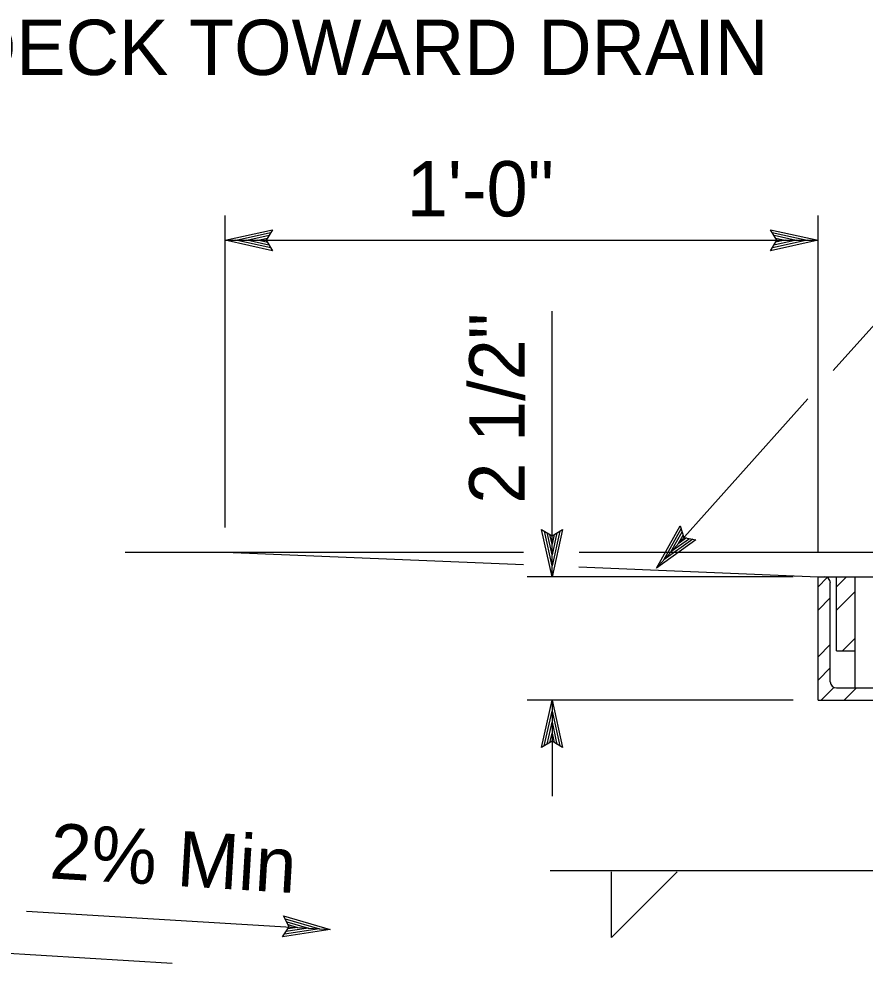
# Model space of a CAD drawing. Extents: x -894 to 866, y -476 to 714.
# Drawn here: x -306.7 to -199.6, y 180.6 to 300.1 of the extents above; entities that cross this region are included whole.
import ezdxf

# ---------------------------------------------------------------- set-up
doc = ezdxf.new("R2010")
doc.units = 0
for name, color, linetype in [('56 Stage 3 Anno', 7, 'Continuous'), ('57 Undefined', 7, 'Continuous'), ('60 Nongeo Data', 7, 'Continuous')]:
    doc.layers.add(name, color=color, linetype=linetype)

msp = doc.modelspace()

# ---------------------------------------------------------------- linework, layer by layer
at = {"layer": '56 Stage 3 Anno'}
for p, q in [((-173.66, 289.09), (-203.62, 255.62)), ((-280.59, 235.77), (-280.59, 275.25)), ((-205.54, 232.65), (-205.54, 275.25)), ((-280.59, 272.13), (-274.59, 273.46)), ((-279.19, 272.13), (-274.82, 273.1)), ((-277.82, 272.12), (-275, 272.75)), ((-274.59, 273.46), (-275.39, 272.13)), ((-274.59, 273.46), (-274.59, 273.46)), ((-210.74, 272.13), (-211.54, 273.46)), ((-211.54, 273.46), (-211.54, 273.46)), ((-211.54, 273.46), (-205.54, 272.13)), ((-211.33, 273.11), (-206.92, 272.13)), ((-211.09, 272.75), (-208.31, 272.13)), ((-274.59, 270.79), (-280.59, 272.13)), ((-280.59, 272.13), (-280.59, 272.13)), ((-274.8, 271.14), (-279.21, 272.12)), ((-275.04, 271.5), (-277.82, 272.12)), ((-276.44, 272.12), (-275.23, 272.39)), ((-275.21, 271.85), (-276.44, 272.12)), ((-275.39, 272.13), (-274.59, 270.79)), ((-205.54, 272.13), (-211.54, 270.8)), ((-211.54, 270.8), (-210.74, 272.13)), ((-206.93, 272.12), (-211.31, 271.15)), ((-208.31, 272.13), (-211.13, 271.5)), ((-210.92, 272.4), (-209.69, 272.13)), ((-209.69, 272.13), (-210.9, 271.86)), ((-205.54, 272.13), (-205.54, 272.13)), ((-274.59, 270.79), (-274.59, 270.79)), ((-211.54, 270.8), (-211.54, 270.8)), ((-206.81, 252.05), (-225.99, 230.63)), ((-239.2, 229.52), (-240.53, 235.52)), ((-240.53, 235.52), (-240.53, 235.52)), ((-240.53, 235.52), (-239.2, 234.72)), ((-239.2, 234.72), (-237.86, 235.52)), ((-237.86, 235.52), (-239.2, 229.52)), ((-237.86, 235.52), (-237.86, 235.52)), ((-225.99, 230.63), (-222.98, 235.98)), ((-225.07, 231.66), (-222.87, 235.57)), ((-222.98, 235.98), (-222.98, 235.98)), ((-222.98, 235.98), (-222.52, 234.5)), ((-239.2, 230.91), (-240.17, 235.29)), ((-239.2, 232.28), (-239.82, 235.11)), ((-239.2, 233.66), (-239.47, 234.87)), ((-238.22, 235.3), (-239.2, 230.9)), ((-238.58, 235.07), (-239.2, 232.28)), ((-238.92, 234.89), (-239.2, 233.66)), ((-224.15, 232.68), (-222.73, 235.21)), ((-221.82, 234.34), (-224.15, 232.68)), ((-223.22, 233.71), (-222.62, 234.79)), ((-222.2, 234.44), (-223.22, 233.71)), ((-222.52, 234.5), (-220.99, 234.2)), ((-220.99, 234.2), (-225.99, 230.63)), ((-221.4, 234.28), (-225.07, 231.65)), ((-220.99, 234.2), (-220.99, 234.2)), ((-208.67, 229.52), (-242.33, 229.52)), ((-239.2, 229.52), (-239.2, 229.52)), ((-225.99, 230.63), (-225.99, 230.63)), ((-208.67, 213.89), (-242.33, 213.89)), ((-240.54, 207.89), (-239.2, 213.89)), ((-239.2, 213.89), (-239.2, 213.89)), ((-239.2, 213.89), (-237.87, 207.89)), ((-240.19, 208.1), (-239.2, 212.51)), ((-239.2, 212.5), (-238.23, 208.12)), ((-239.83, 208.34), (-239.2, 211.12)), ((-239.2, 211.12), (-238.58, 208.3)), ((-239.48, 208.51), (-239.2, 209.74)), ((-239.2, 209.74), (-238.94, 208.53)), ((-239.2, 208.69), (-240.54, 207.89)), ((-237.87, 207.89), (-239.2, 208.69)), ((-240.54, 207.89), (-240.54, 207.89)), ((-237.87, 207.89), (-237.87, 207.89)), ((-464.68, 191.31), (-287.26, 180.61)), ((-239.44, 192.33), (-175.71, 192.33)), ((-223.35, 192.18), (-231.69, 183.84)), ((-231.69, 183.84), (-231.69, 192.18)), ((-305.73, 187.2), (-267.26, 184.88)), ((-272.45, 185.2), (-273.17, 186.58)), ((-273.17, 186.58), (-273.17, 186.58)), ((-273.17, 186.58), (-267.26, 184.88)), ((-272.97, 186.21), (-268.64, 184.97)), ((-272.76, 185.84), (-270.02, 185.05)), ((-272.61, 185.48), (-271.4, 185.14)), ((-273.33, 183.92), (-272.45, 185.2)), ((-267.26, 184.88), (-273.33, 183.92)), ((-268.65, 184.96), (-273.07, 184.26)), ((-270.02, 185.05), (-272.88, 184.6)), ((-271.4, 185.14), (-272.62, 184.94)), ((-267.26, 184.88), (-267.26, 184.88)), ((-273.33, 183.92), (-273.33, 183.92))]:
    msp.add_line(p, q, dxfattribs=at)
for points in [[(-280.59, 272.13), (-205.54, 272.13)], [(-239.2, 229.52), (-239.2, 263.16)], [(-239.2, 213.89), (-239.2, 201.75)]]:
    msp.add_lwpolyline(points, dxfattribs=at)
at = {"layer": '60 Nongeo Data'}
for p, q in [((-293.24, 232.65), (-242.8, 232.65)), ((-280.59, 232.65), (-242.81, 231.07)), ((-235.77, 232.65), (13.75, 232.65)), ((-235.79, 230.78), (-205.54, 229.52)), ((-205.54, 229.52), (-204.76, 229.52)), ((-205.54, 213.89), (-205.54, 229.52)), ((-205.54, 229.52), (-204.76, 229.52)), ((-204.76, 229.52), (-92.98, 229.52)), ((-201.92, 229.52), (-203.2, 228.24)), ((-203.2, 220.14), (-203.2, 229.52)), ((-200.85, 215.45), (-200.85, 229.52)), ((-204.37, 229.41), (-205.54, 228.24)), ((-203.98, 216.23), (-203.98, 228.74)), ((-203.2, 225.29), (-200.85, 227.64)), ((-205.54, 225.29), (-203.98, 226.85)), ((-202.45, 220.14), (-200.85, 221.74)), ((-205.54, 219.4), (-203.98, 220.96)), ((-203.2, 220.14), (-200.85, 220.14)), ((-203.98, 218.01), (-205.54, 216.45)), ((-205.16, 213.89), (-203.51, 215.53)), ((-203.2, 215.45), (-193.82, 215.45)), ((-200.65, 215.45), (-202.21, 213.89)), ((-205.54, 213.89), (-193.03, 213.89))]:
    msp.add_line(p, q, dxfattribs=at)
for centre, start, end in [((-204.76, 228.74), 0, 90), ((-203.2, 216.23), 180, 270)]:
    msp.add_arc(centre, 0.782, start, end, dxfattribs=at)

# ---------------------------------------------------------------- texts
at = {"layer": '57 Undefined'}
for s, p in [('SLOPE DECK TOWARD DRAIN', (-347.58, 293.04)), ('1\'-0"', (-257.6, 275.14))]:
    msp.add_text(s, height=7, dxfattribs=at).set_placement(p)
for s, rotation, p in [('2 1/2"', 90, (-242.68, 238.77)), ('2% Min', 356.5498, (-302.91, 191.35))]:
    msp.add_text(s, height=7, rotation=rotation, dxfattribs=at).set_placement(p)

doc.saveas('drawing.dxf')
